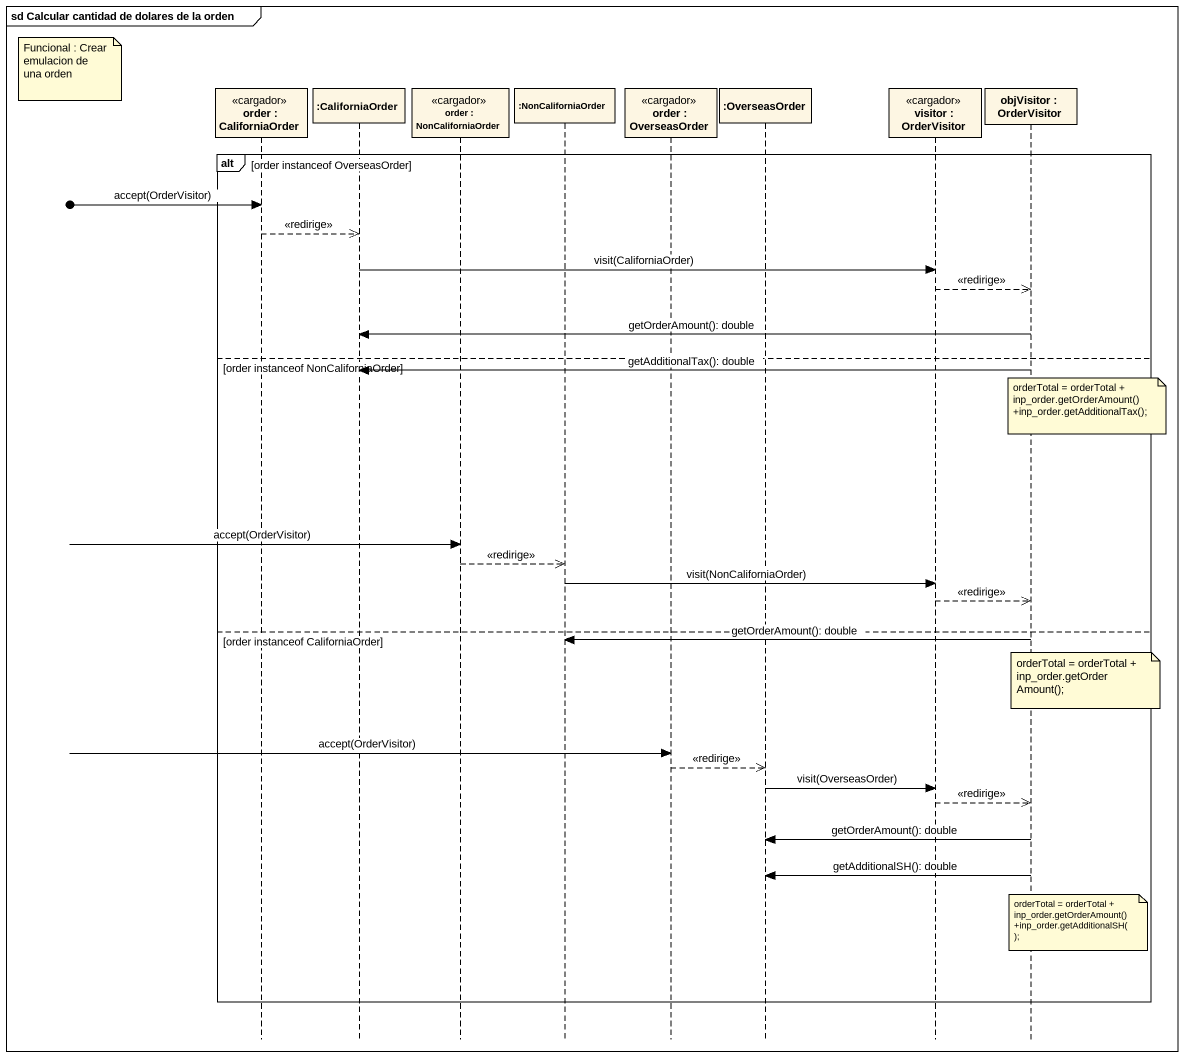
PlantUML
@startuml
mainframe sd Calcular cantidad de dolares de la orden
hide footbox
participant "order : CaliforniaOrder" as order <<cargador>>
participant ":CaliforniaOrder" as CaliforniaOrder
participant "order : NonCaliforniaOrder" as order_2 <<cargador>>
participant ":NonCaliforniaOrder" as NonCaliforniaOrder
participant "order : OverseasOrder" as order_3 <<cargador>>
participant ":OverseasOrder" as OverseasOrder
participant "visitor : OrderVisitor" as visitor <<cargador>>
participant "objVisitor : OrderVisitor" as objVisitor

note left of order : Funcional : Crear emulacion de una orden
alt order instanceof OverseasOrder
  [o-> order : accept(OrderVisitor)
  order -->> CaliforniaOrder : <<redirige>>
  CaliforniaOrder -> visitor : visit(CaliforniaOrder)
  visitor -->> objVisitor : <<redirige>>
  objVisitor -> CaliforniaOrder : getOrderAmount(): double
else order instanceof NonCaliforniaOrder
  objVisitor -> CaliforniaOrder : getAdditionalTax(): double
  note over objVisitor : orderTotal = orderTotal + inp_order.getOrderAmount() +inp_order.getAdditionalTax();
  [o-> order_2 : accept(OrderVisitor)
  order_2 -->> NonCaliforniaOrder : <<redirige>>
  NonCaliforniaOrder -> visitor : visit(NonCaliforniaOrder)
  visitor -->> objVisitor : <<redirige>>
else order instanceof CaliforniaOrder
  objVisitor -> NonCaliforniaOrder : getOrderAmount(): double
  note over objVisitor : orderTotal = orderTotal + inp_order.getOrderAmount();
  [o-> order_3 : accept(OrderVisitor)
  order_3 -->> OverseasOrder : <<redirige>>
  OverseasOrder -> visitor : visit(OverseasOrder)
  visitor -->> objVisitor : <<redirige>>
  objVisitor -> OverseasOrder : getOrderAmount(): double
  objVisitor -> OverseasOrder : getAdditionalSH(): double
  note over objVisitor : orderTotal = orderTotal + inp_order.getOrderAmount() +inp_order.getAdditionalSH();
end
@enduml
